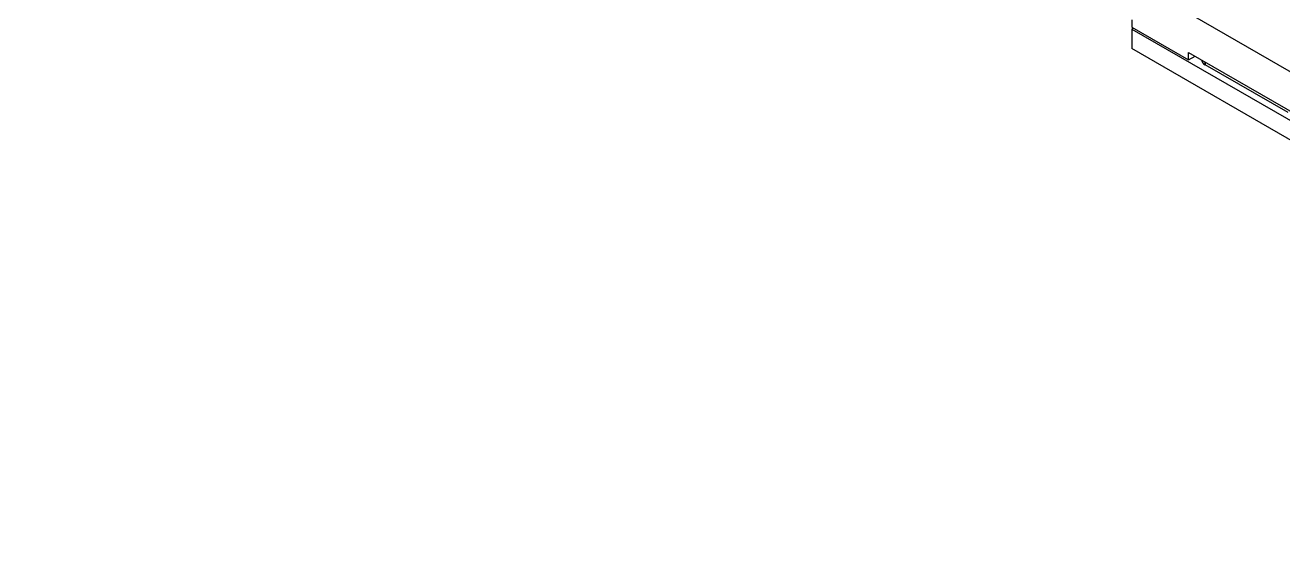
# Model space of a CAD drawing. Header units: millimetres. Extents: x 101 to 3000, y 150 to 4305.
# Drawn here: x 1897.9 to 2213.4, y 1106.2 to 1240.7 of the extents above; entities that cross this region are included whole.
import ezdxf

# ---------------------------------------------------------------- set-up
doc = ezdxf.new("R2010")
doc.units = ezdxf.units.MM
doc.header["$LTSCALE"] = 15
doc.layers.add('_Sichtbarkanten', color=7, linetype='Continuous', lineweight=25)
doc.layers.add('Sichtbar schmal (ISO)', color=7, linetype='Continuous', lineweight=35)

msp = doc.modelspace()

# ---------------------------------------------------------------- linework, layer by layer
at = {"layer": '_Sichtbarkanten'}
for p, q in [((1897.9, 1412.29), (2407.02, 1118.35)), ((2175.58, 1242.07), (2175.58, 1240.21)), ((2175.58, 1240.21), (2189.8, 1232)), ((2176, 1239.97), (2175.58, 1239.72)), ((2175.58, 1239.72), (2175.58, 1234.83)), ((2175.58, 1239.72), (2398.32, 1111.12)), ((2398.32, 1106.22), (2175.58, 1234.83)), ((2189.8, 1232), (2189.8, 1233.87)), ((2189.8, 1233.87), (2216.95, 1218.19)), ((2189.8, 1232), (2191.41, 1232.93)), ((2214.75, 1218.73), (2193.96, 1230.73))]:
    msp.add_line(p, q, dxfattribs=at)
msp.add_ellipse((2196.08, 1231.96), major_axis=(-3, 0), ratio=0.576647, start_param=6.275518, end_param=7.067974, dxfattribs=at)
at = {"layer": 'Sichtbar schmal (ISO)'}
msp.add_line((2193.96, 1230.73), (2194, 1231.44), dxfattribs=at)

doc.saveas('drawing.dxf')
